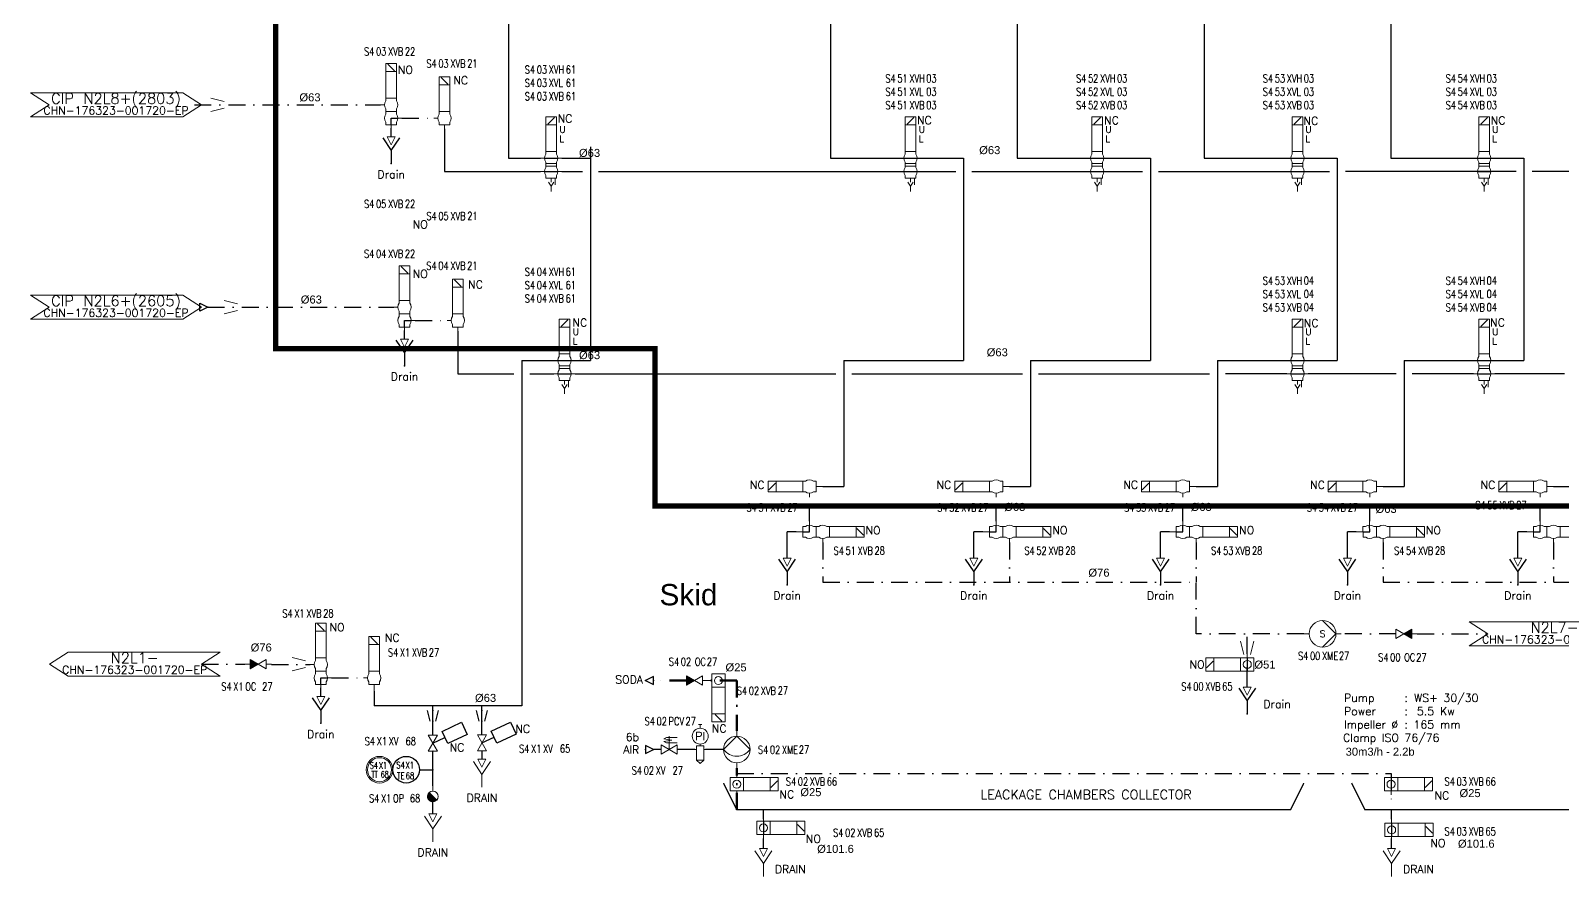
# Model space of a CAD drawing. Header units: inches. Extents: x 17763 to 19852, y 23674 to 24794.
# Drawn here: x 17773 to 18348, y 23713 to 24030 of the extents above; entities that cross this region are included whole.
import ezdxf
from ezdxf.enums import TextEntityAlignment as Align

# ---------------------------------------------------------------- set-up
doc = ezdxf.new("R2010")
doc.units = ezdxf.units.IN
doc.header["$MEASUREMENT"] = 0
doc.linetypes.add('ACAD_ISO02W100', pattern=[15, 12, -3])
doc.linetypes.add('DASHDOT2', pattern=[12.7, 6.35, -3.175, 0, -3.175])
for name, color, linetype, lineweight in [('11 Pipe Air Instrument', 3, 'Continuous', 30), ('15 Pipe Drain', 32, 'Continuous', 30), ('17 Pipe CIP', 4, 'DASHDOT2', 50), ('19 Pipe Process', 30, 'Continuous', 30), ('31 Equipment', 7, 'Continuous', 9), ('43 TXT English', 7, 'Continuous', 9), ('44 TXT French', 7, 'Continuous', 9), ('61 Revision Cloud', 1, 'Continuous', 9)]:
    doc.layers.add(name, color=color, linetype=linetype, lineweight=lineweight)
for name, color, linetype in [('Concentrated Liquid pipe', 1, 'Continuous'), ('DIAMETRE', 7, 'Continuous'), ('LIBELLE-INSTRUM', 7, 'Continuous'), ('MATERIEL-DIVERS', 7, 'Continuous'), ('POMPES', 7, 'Continuous'), ('POMPES-PROCESS', 7, 'Continuous'), ('Process water', 5, 'Continuous'), ('REPERES', 7, 'Continuous'), ('techn-data', 7, 'Continuous'), ('TEXTES', 7, 'Continuous'), ('TUYAUTERIE-EAU', 5, 'Continuous'), ('TUYAUTERIE-EGOUT', 32, 'Continuous'), ('TUYAUTERIE-NEP', 4, 'DASHDOT2'), ('TUYAUTERIE-PROCESS', 30, 'Continuous'), ('TUYAUTERIE-VAPEUR', 6, 'Continuous'), ('TXT_EN', 1, 'Continuous'), ('TXT_ENG', 7, 'Continuous'), ('TXT_FR', 7, 'Continuous'), ('VANNES', 7, 'Continuous')]:
    doc.layers.add(name, color=color, linetype=linetype)
doc.layers.get('REPERES').off()
doc.styles.add('ROMANS', font='ROMANS.SHX')
doc.styles.add('ROMANT', font='romant')
doc.styles.get("Standard").update_dxf_attribs({"font": 'arial.ttf'})
doc.styles.add('USER1', font='TXT.SHX', dxfattribs={"bigfont": 'gbcbig.shx'})

# ---------------------------------------------------------------- blocks, each defined once
blk = doc.blocks.new('APV-SIGN-ARW-FLOW-1')
at = {"layer": '31 Equipment'}
for p, q in [((-1.5, -1.5), (-1.5, 1.5)), ((-1.5, 1.5), (1.5, 0)), ((1.5, 0), (-1.5, -1.5))]:
    blk.add_line(p, q, dxfattribs=at)
blk = doc.blocks.new('APV-FTG-GEN-DRAIN-1')
at = {"layer": '31 Equipment'}
for p, q in [((-3.2, 9.61), (0, 4.81)), ((0, 4.81), (3.2, 9.61)), ((0, 0), (0, 4.81))]:
    blk.add_line(p, q, dxfattribs=at)
at = {"layer": '43 TXT English', "style": 'ROMANS'}
blk.add_attdef('DRAIN', text='', height=3, dxfattribs=at).set_placement((0, -4), align=Align.MIDDLE)
at = {"layer": '44 TXT French', "style": 'ROMANS'}
blk.add_attdef('EGOUT', text='', height=3, dxfattribs=at).set_placement((0, -4), align=Align.MIDDLE)
blk = doc.blocks.new('APV-FCE-GEN-STMTRAP-1')
at = {"layer": '31 Equipment'}
h = blk.add_hatch(dxfattribs=at)
h.set_pattern_fill('ANSI31', color=256, scale=0.01, style=0)
h.set_pattern_definition([(45, (-4, 0), (-0.02245064, 0.02245064), [])])
h.paths.add_polyline_path([(1.41, 1.42), (-1.42, -1.41, 1.002832)])
at = {"layer": '31 Equipment', "linetype": 'ACAD_ISO02W100', "ltscale": 38}
for p, q in [((-2, 0), (-4, 0)), ((2, 0), (4, 0))]:
    blk.add_line(p, q, dxfattribs=at)
at = {"layer": '31 Equipment', "color": 7}
blk.add_line((1.41, 1.42), (-1.42, -1.41), dxfattribs=at)
for start, end in [(45.24312, 224.75688), (224.83815, 45.16231)]:
    blk.add_arc((0, 0), 2, start, end, dxfattribs=at)
blk = doc.blocks.new('INSTR-M-L-TE')
at = {"color": 7, "extrusion": (0, -1, 0)}
blk.add_point((0, -10), dxfattribs=at)
at = {"layer": 'MATERIEL-DIVERS', "color": 7}
blk.add_line((0, -5), (0, -10), dxfattribs=at)
blk.add_circle((0, 0), 5, dxfattribs=at)
at = {"layer": 'LIBELLE-INSTRUM', "style": 'ROMANS', "width": 0.8, "flags": 8}
blk.add_attdef('TE', text='', height=3, dxfattribs=at).set_placement((0, 0), align=Align.MIDDLE)
blk = doc.blocks.new('APV-INS-F-L-TT')
at = {"layer": '31 Equipment'}
for radius in [5, 4.5]:
    blk.add_circle((0, 0), radius, dxfattribs=at)
blk = doc.blocks.new('CR')
at = {"color": 7}
for p, q in [((-2.5, 2.5), (2.5, 1.25)), ((2.5, 1.25), (2.5, 1.25)), ((2.5, -1.25), (-2.5, -2.5))]:
    blk.add_line(p, q, dxfattribs=at)
at = {"color": 7, "extrusion": (-1, 0, 0)}
blk.add_point((-2.5, 0), dxfattribs=at)
at = {"color": 7, "extrusion": (1, 0, 0)}
blk.add_point((2.5, 0), dxfattribs=at)
blk = doc.blocks.new('VANNE SIEGE INCLINE')
at = {"color": 7}
for p, q in [((-3, 1.73), (-3, -1.73)), ((-3, -1.73), (3, 1.73)), ((3, -1.73), (-3, 1.73)), ((3, 1.73), (3, -1.73))]:
    blk.add_line(p, q, dxfattribs=at)
at = {"color": 7, "extrusion": (-1, 0, 0)}
blk.add_point((-3, 0), dxfattribs=at)
at = {"color": 7, "extrusion": (1, 0, 0)}
blk.add_point((3, 0), dxfattribs=at)
at = {"layer": 'VANNES'}
for p, q in [((3.23, 12.84), (-0.15, 5.59)), ((7.76, 10.73), (3.23, 12.84)), ((4.38, 3.47), (7.76, 10.73)), ((-0.15, 5.59), (4.38, 3.47)), ((0, 0), (2.11, 4.53))]:
    blk.add_line(p, q, dxfattribs=at)
blk = doc.blocks.new('APV-FCE-GEN-REDCON-1')
at = {"layer": '31 Equipment', "color": 7}
for p, q in [((-2.5, 2.5), (2.5, 1.25)), ((2.5, 1.25), (2.5, 1.25)), ((2.5, -1.25), (-2.5, -2.5))]:
    blk.add_line(p, q, dxfattribs=at)
blk = doc.blocks.new('APV-FCE-NRV-GEN-1')
at = {"layer": '31 Equipment'}
h = blk.add_hatch(dxfattribs=at)
h.set_pattern_fill('ANSI31', color=256, scale=0.01, style=0)
h.set_pattern_definition([(45, (0, 0), (-0.02245064, 0.02245064), [])])
h.paths.add_polyline_path([(3, 1.75), (3, -1.75), (0, 0)])
at = {"layer": '31 Equipment', "linetype": 'ACAD_ISO02W100', "ltscale": 38}
for p, q in [((-3, 0), (-5, 0)), ((0, 0), (-3, 1.75)), ((-3, 1.75), (-3, -1.75)), ((0, 0), (-3, -1.75)), ((0, 0), (3, 1.75)), ((0, 0), (3, -1.75)), ((3, 1.75), (3, -1.75)), ((3, 0), (5, 0))]:
    blk.add_line(p, q, dxfattribs=at)
blk = doc.blocks.new('APV-PMP-GEN-CENTRI-1')
at = {"layer": '31 Equipment', "ltscale": 38}
for p, q in [((-5, 0), (-7, 0)), ((5, 0), (0, 5)), ((5, 0), (0, -5)), ((5, 0), (7, 0))]:
    blk.add_line(p, q, dxfattribs=at)
blk.add_circle((0, 0), 5, dxfattribs=at)
at = {"layer": '31 Equipment', "style": 'ROMANT', "flags": 8}
blk.add_attdef('I', text='', height=2.5, dxfattribs=at).set_placement((0, 0), align=Align.MIDDLE)
blk = doc.blocks.new('APV-VLV-SSEAT-SW43-41')
at = {"layer": '31 Equipment', "ltscale": 38}
for p, q in [((1.25, 20.25), (-1.25, 17.75)), ((-2, 7.5), (-2, 6.5)), ((2, 7.5), (2, 6.5)), ((-2.5, 0), (-4, 0)), ((-2, 2.5), (-2, 3.5)), ((-2, 2.5), (2, 2.5)), ((-2, 2.5), (-2, 1.5)), ((2, 2.5), (2, 3.5)), ((2, 2.5), (2, 1.5)), ((2.5, 5), (4, 5)), ((-2, -1.5), (-2, -2.5)), ((-2, -2.5), (2, -2.5)), ((0, -2.5), (0, -5)), ((2, -1.5), (2, -2.5))]:
    blk.add_line(p, q, dxfattribs=at)
at = {"layer": '31 Equipment', "lineweight": 30}
for p, q in [((0, 0), (-2.5, 0)), ((0, -2.5), (0, 0))]:
    blk.add_line(p, q, dxfattribs=at)
at = {"layer": '31 Equipment', "ltscale": 38}
for points in [[(-2, 17.5), (2, 17.5), (2, 20.5), (-2, 20.5)], [(-2, 7.5), (2, 7.5), (2, 17.5), (-2, 17.5)]]:
    blk.add_lwpolyline(points, close=True, dxfattribs=at)
for centre, start, end in [((0, 5), 143.1301, 216.8699), ((0, 5), 323.1301, 36.8699), ((0, 0), 143.1301, 216.8699), ((0, 0), 323.1301, 36.8699)]:
    blk.add_arc(centre, 2.5, start, end, dxfattribs=at)
blk = doc.blocks.new('APV-VLV-SSEAT-SW41-3')
at = {"layer": '31 Equipment', "ltscale": 38}
for p, q in [((1.25, 15.25), (-1.25, 12.75)), ((-2, 2.5), (-2, 1.5)), ((2, 2.5), (2, 1.5)), ((2.5, 0), (4, 0)), ((-2, -2.5), (-2, -1.5)), ((2, -2.5), (-2, -2.5)), ((-2, -2.5), (2, -2.5)), ((0, -2.5), (0, -5)), ((2, -2.5), (2, -1.5))]:
    blk.add_line(p, q, dxfattribs=at)
for points in [[(-2, 12.5), (2, 12.5), (2, 15.5), (-2, 15.5)], [(-2, 2.5), (2, 2.5), (2, 12.5), (-2, 12.5)]]:
    blk.add_lwpolyline(points, close=True, dxfattribs=at)
for start, end in [(143.1301, 216.8699), (323.1301, 36.8699)]:
    blk.add_arc((0, 0), 2.5, start, end, dxfattribs=at)
blk = doc.blocks.new('EGOUT')
at = {"color": 7}
for p, q in [((-3.2, 9.61), (0, 4.81)), ((0, 4.81), (3.2, 9.61)), ((0, 4.81), (0, 0))]:
    blk.add_line(p, q, dxfattribs=at)
at = {"color": 7, "extrusion": (0, -1, 0)}
blk.add_point((0, 0), dxfattribs=at)
at = {"layer": 'POMPES-PROCESS', "style": 'ROMANS'}
blk.add_attdef('EGOUT', text='', height=3, dxfattribs=at).set_placement((0, -4), align=Align.MIDDLE)
blk = doc.blocks.new('APV-VLV-DSEAT-DA34-3')
at = {"layer": '31 Equipment', "ltscale": 38}
for p, q in [((1.25, 20.25), (-1.25, 17.75)), ((-2, 7.5), (-2, 6.5)), ((2, 7.5), (2, 6.5)), ((-4, 5), (-2.5, 5)), ((-2, 3), (-2, 3.5)), ((-2, 2), (-2, 1.5)), ((2, 3), (2, 3.5)), ((2, 2), (2, 1.5)), ((4, 5), (2.5, 5)), ((-4, 0), (-2.5, 0)), ((-2, -2.5), (-2, -1.5)), ((-2, -2.5), (2, -2.5)), ((0, -5.5), (-1, -4)), ((0, -2.5), (0, -4)), ((1, -4), (0, -5.5)), ((0, -5.5), (0, -7.5)), ((1.5, -2.5), (1.5, -5)), ((2, -2.5), (2, -1.5)), ((2.5, 0), (4, 0))]:
    blk.add_line(p, q, dxfattribs=at)
at = {"layer": '31 Equipment', "lineweight": 30}
for p, q in [((-2.5, 5), (2.5, 5)), ((-2.5, 0), (2.5, 0))]:
    blk.add_line(p, q, dxfattribs=at)
at = {"layer": '31 Equipment', "ltscale": 38}
for points in [[(-2, 17.5), (2, 17.5), (2, 20.5), (-2, 20.5)], [(-2, 7.5), (2, 7.5), (2, 17.5), (-2, 17.5)], [(-2, 3), (2, 3), (2, 2), (-2, 2)]]:
    blk.add_lwpolyline(points, close=True, dxfattribs=at)
for centre, start, end in [((0, 5), 143.1301, 216.8699), ((0, 5), 323.1301, 36.8699), ((0, 0), 143.1301, 216.8699), ((0, 0), 323.1301, 36.8699)]:
    blk.add_arc(centre, 2.5, start, end, dxfattribs=at)
at = {"layer": '31 Equipment', "style": 'ROMANS', "flags": 8}
for tag, p in [('U', (3, 14.5)), ('L', (3, 11))]:
    blk.add_attdef(tag, p, '', height=2.5, dxfattribs=at)
blk = doc.blocks.new('FLE23-A')
at = {"color": 7}
for p, q in [((0, 1.5), (-3, 0)), ((-3, 0), (0, -1.5)), ((0, -1.5), (0, 1.5))]:
    blk.add_line(p, q, dxfattribs=at)
at = {"layer": 'MATERIEL-DIVERS', "color": 7, "extrusion": (-1, 0, 0)}
blk.add_point((-3, 0), dxfattribs=at)
at = {"layer": 'MATERIEL-DIVERS', "color": 2}
for p in [(-3, 0), (0, 0)]:
    blk.add_point(p, dxfattribs=at)
at = {"layer": 'MATERIEL-DIVERS', "color": 7, "extrusion": (1, 0, 0)}
blk.add_point((0, 0), dxfattribs=at)
blk = doc.blocks.new('APV-VLV-BFLY-SV-4')
at = {"layer": '31 Equipment', "ltscale": 38}
for p, q in [((1.25, 15.25), (-1.25, 12.75)), ((2.5, 2.5), (-2.5, 2.5)), ((-2.5, 2.5), (-2.5, -2.5)), ((2.5, -2.5), (2.5, 2.5)), ((-2.5, -2.5), (2.5, -2.5))]:
    blk.add_line(p, q, dxfattribs=at)
at = {"layer": '31 Equipment'}
for p, q in [((-4, 0), (-2.5, 0)), ((2.5, 0), (4, 0))]:
    blk.add_line(p, q, dxfattribs=at)
at = {"layer": '31 Equipment', "lineweight": 30}
blk.add_line((-2.5, 0), (2.5, 0), dxfattribs=at)
at = {"layer": '31 Equipment', "ltscale": 38}
for points in [[(-2.5, 12.5), (2.5, 12.5), (2.5, 15.5), (-2.5, 15.5)], [(-2.5, 2.5), (2.5, 2.5), (2.5, 12.5), (-2.5, 12.5)]]:
    blk.add_lwpolyline(points, close=True, dxfattribs=at)
blk.add_circle((0, 0), 1.5, dxfattribs=at)
blk = doc.blocks.new('APV-PMP-GEN-MEMB-1')
at = {"layer": '31 Equipment', "ltscale": 38}
for p, q in [((-5, 0), (-7, 0)), ((5, 0), (0, 5)), ((5, 0), (0, -5)), ((5, 0), (7, 0))]:
    blk.add_line(p, q, dxfattribs=at)
blk.add_circle((0, 0), 5, dxfattribs=at)
at = {"layer": '31 Equipment'}
blk.add_arc((3.75, 0), 6.25, 126.8699, 233.1301, dxfattribs=at)
blk = doc.blocks.new('APV-PNE-GEN-PRESREGL-1')
at = {"layer": '31 Equipment', "color": 7}
for p, q in [((-0.67, 9.33), (0.67, 9.33)), ((0, 8), (0, 9.33)), ((-1.33, 0), (-2, 0)), ((-1.33, -4), (-1.33, 1.33)), ((-1.33, 1.33), (1.33, 1.33)), ((1.33, 1.33), (1.33, -4)), ((1.33, 0), (2, 0)), ((-1.33, -4), (0, -5.33)), ((1.33, -4), (-1.33, -4)), ((0, -5.33), (1.33, -4))]:
    blk.add_line(p, q, dxfattribs=at)
at = {"layer": '31 Equipment'}
blk.add_line((0, 2), (0, 1.33), dxfattribs=at)
blk.add_circle((0, 5), 3, dxfattribs=at)
at = {"layer": '31 Equipment', "style": 'ROMANS'}
blk.add_text('PI', height=3, dxfattribs=at).set_placement((0, 5), align=Align.MIDDLE)
blk = doc.blocks.new('FLE23')
at = {"color": 7}
for p, q in [((0, -1.5), (0, 1.5)), ((0, 1.5), (3, 0)), ((3, 0), (0, -1.5))]:
    blk.add_line(p, q, dxfattribs=at)
at = {"layer": 'MATERIEL-DIVERS', "color": 2}
for p in [(0, 0), (3, 0)]:
    blk.add_point(p, dxfattribs=at)
at = {"layer": 'MATERIEL-DIVERS', "color": 7, "extrusion": (-1, 0, 0)}
blk.add_point((0, 0), dxfattribs=at)
at = {"layer": 'MATERIEL-DIVERS', "color": 7, "extrusion": (1, 0, 0)}
blk.add_point((3, 0), dxfattribs=at)
blk = doc.blocks.new('APV-VLV-SOLV-22-1')
at = {"layer": '31 Equipment', "ltscale": 38}
for p, q in [((-3, 0), (-4, 0)), ((3, 0), (4, 0))]:
    blk.add_line(p, q, dxfattribs=at)
at = {"layer": '31 Equipment'}
for p, q in [((-3, 1.734), (-3, -1.734)), ((-3, -1.734), (3, 1.734)), ((3, -1.734), (-3, 1.734)), ((3, 1.734), (3, -1.734))]:
    blk.add_line(p, q, dxfattribs=at)
at = {"layer": '31 Equipment', "linetype": 'ACAD_ISO02W100', "ltscale": 38}
for p, q in [((-1, 4.5), (-2, 4)), ((-2, 4), (1, 3.5)), ((-2, 3), (1, 3.5)), ((-1, 2.5), (-2, 3)), ((3, 4.5), (-1, 4.5)), ((3, 2.5), (-1, 2.5)), ((0, 0), (0, 5))]:
    blk.add_line(p, q, dxfattribs=at)
blk = doc.blocks.new('APV-VLV-BFLY-SV-3')
at = {"layer": '31 Equipment', "ltscale": 38}
for p, q in [((1.25, 15.25), (-1.25, 12.75)), ((-4, 0), (-2.5, 0)), ((-2.5, 2.5), (2.5, 2.5)), ((-2.5, -2.5), (-2.5, 2.5)), ((2.5, -2.5), (2.5, 2.5)), ((2.5, 0), (4, 0)), ((-2.5, -2.5), (2.5, -2.5))]:
    blk.add_line(p, q, dxfattribs=at)
for points in [[(-2.5, 12.5), (2.5, 12.5), (2.5, 15.5), (-2.5, 15.5)], [(-2.5, 2.5), (2.5, 2.5), (2.5, 12.5), (-2.5, 12.5)]]:
    blk.add_lwpolyline(points, close=True, dxfattribs=at)
blk.add_circle((0, 0), 1.5, dxfattribs=at)
blk = doc.blocks.new('REPNORM1')
at = {"layer": 'TEXTES', "style": 'ROMANS', "width": 0.75}
for tag, p in [('ZONE', (-9.75, -1.25)), ('SOUSZONE', (-5.25, -1.25)), ('ELEMENT', (-0.75, -1.25)), ('NUM', (5.59, -1.22))]:
    blk.add_attdef(tag, p, '', height=3, dxfattribs=at)
blk = doc.blocks.new('REPNORM')
at = {"layer": 'TEXTES', "style": 'ROMANS', "width": 0.75}
for tag, p in [('ZONE', (-9.75, -1.25)), ('SOUSZONE', (-5.25, -1.25)), ('ELEMENT', (0, -1.25)), ('NUM', (4.5, -1.25))]:
    blk.add_attdef(tag, p, '', height=3, dxfattribs=at)
blk = doc.blocks.new('REPINS')
at = {"layer": 'TEXTES', "style": 'ROMANS', "width": 0.75}
for tag, p in [('ZONE', (-3.3, 1)), ('SOUSZONE', (0.1, 1)), ('NUM', (0.2, -3))]:
    blk.add_attdef(tag, p, '', height=2.5, dxfattribs=at)
blk.add_attdef('ELEMENT', text='', height=2.5, dxfattribs=at).set_placement((-0.2, -3), align=Align.RIGHT)
blk = doc.blocks.new('REPINS2')
at = {"layer": 'TEXTES', "style": 'ROMANS', "width": 0.7}
for tag, p in [('ZONE', (-3.35, 0.8)), ('SOUSZONE', (0.05, 0.8)), ('NUM', (0.7, -2.6))]:
    blk.add_attdef(tag, p, '', height=2.5, dxfattribs=at)
blk.add_attdef('ELEMENT', text='', height=2.5, dxfattribs=at).set_placement((-1.56, -2.59), align=Align.CENTER)
blk = doc.blocks.new('APV-SIGN-ARW-DWG-1')
at = {"layer": '31 Equipment'}
for p, q in [((-32, 4.49), (25, 4.49)), ((-32, 4.49), (-25, 0)), ((-25, 0), (-32, -4.49)), ((25, 4.49), (32, 0)), ((32, 0), (25, -4.49)), ((-32, -4.49), (25, -4.49))]:
    blk.add_line(p, q, dxfattribs=at)
at = {"layer": '31 Equipment', "style": 'ROMANS', "width": 0.8}
for tag, p in [('TEXT1', (0, 0.37)), ('TEXT2', (0, -3.63))]:
    blk.add_attdef(tag, text='', height=3, dxfattribs=at).set_placement(p, align=Align.CENTER)
blk = doc.blocks.new('TEXT-PUMP_caract_ANGLAIS')
at = {"layer": 'techn-data', "style": 'ROMANS'}
for s, p in [('Pump', (-22, 9)), ('Power', (-22, 4)), ('Kw', (14, 4)), ('Impeller %%C', (-22, -1)), ('mm', (14, -1))]:
    blk.add_text(s, height=3, dxfattribs=at).set_placement(p)
for p in [(2, 9), (2, 4), (2, -1)]:
    blk.add_text(':', height=3, dxfattribs=at).set_placement(p, align=Align.RIGHT)
blk.add_attdef('Type', (4.23, 9), '', height=3, dxfattribs=at)
for tag, p in [('Pui', (11.76, 4)), ('Dia', (11.76, -1))]:
    blk.add_attdef(tag, text='', height=3, dxfattribs=at).set_placement(p, align=Align.RIGHT)

msp = doc.modelspace()

# ---------------------------------------------------------------- linework, layer by layer
at = {"layer": '11 Pipe Air Instrument', "ltscale": 0.1}
for p, q in [((18009.86, 23760.99), (18007.01, 23760.99)), ((18022.48, 23760.99), (18015.85, 23760.99)), ((18033.19, 23760.99), (18026.47, 23760.99))]:
    msp.add_line(p, q, dxfattribs=at)
at = {"layer": '15 Pipe Drain'}
for p, q in [((18057.04, 23832.77), (18057.04, 23842.57)), ((18060.4, 23842.57), (18057.04, 23842.57)), ((18127.04, 23832.77), (18127.04, 23842.57)), ((18130.4, 23842.57), (18127.04, 23842.57)), ((18197.04, 23832.77), (18197.04, 23842.57)), ((18200.4, 23842.57), (18197.04, 23842.57)), ((18267.04, 23832.77), (18267.04, 23842.57)), ((18270.4, 23842.57), (18267.04, 23842.57)), ((18330.96, 23832.77), (18330.96, 23842.57)), ((18334.33, 23842.57), (18330.96, 23842.57))]:
    msp.add_line(p, q, dxfattribs=at)
at = {"layer": '17 Pipe CIP'}
for p, q in [((18019.29, 23786.82), (18006.98, 23786.82)), ((18038.18, 23786.82), (18025.29, 23786.82)), ((18038.18, 23786.82), (18038.18, 23767.98)), ((18038.18, 23738.41), (18038.18, 23754.01))]:
    msp.add_line(p, q, dxfattribs=at)
at = {"layer": '19 Pipe Process'}
for p, q in [((18073.32, 24104.22), (18073.32, 23982.68)), ((18143.32, 24104.22), (18143.32, 23982.68)), ((18213.32, 24104.22), (18213.32, 23982.68)), ((18283.32, 24104.22), (18283.32, 23982.68)), ((17928.65, 23993.68), (17928.65, 23977.68)), ((18073.32, 23982.68), (18123.22, 23982.68)), ((18123.22, 23982.68), (18123.22, 23906.87)), ((18143.32, 23982.68), (18193.22, 23982.68)), ((18193.22, 23982.68), (18193.22, 23906.87)), ((18213.32, 23982.68), (18263.22, 23982.68)), ((18263.22, 23982.68), (18263.22, 23906.87)), ((18283.32, 23982.68), (18333.22, 23982.68)), ((18333.22, 23982.68), (18333.22, 23906.87)), ((17928.65, 23977.68), (17964.65, 23977.68)), ((17972.65, 23977.68), (17980.36, 23977.68)), ((17986.36, 23977.68), (18120.31, 23977.68)), ((18126.31, 23977.68), (18190.31, 23977.68)), ((18196.31, 23977.68), (18260.31, 23977.68)), ((18330.31, 23977.68), (18266.31, 23977.68)), ((18400.94, 23977.68), (18336.31, 23977.68)), ((17933.64, 23917.87), (17933.64, 23901.87)), ((18078.31, 23906.87), (18123.22, 23906.87)), ((18078.31, 23906.87), (18078.31, 23859.57)), ((18148.31, 23906.87), (18193.22, 23906.87)), ((18148.31, 23906.87), (18148.31, 23859.57)), ((18218.31, 23906.87), (18263.22, 23906.87)), ((18218.31, 23906.87), (18218.31, 23859.57)), ((18252.31, 23906.87), (18259.31, 23906.87)), ((18288.31, 23906.87), (18333.22, 23906.87)), ((18288.31, 23906.87), (18288.31, 23859.57)), ((18322.31, 23906.87), (18329.31, 23906.87)), ((17933.64, 23901.87), (17954.64, 23901.87)), ((17960.64, 23901.87), (17969.64, 23901.87)), ((17977.64, 23901.87), (18075.31, 23901.87)), ((18081.31, 23901.87), (18145.31, 23901.87)), ((18151.31, 23901.87), (18215.31, 23901.87)), ((18244.31, 23901.87), (18221.31, 23901.87)), ((18285.31, 23901.87), (18252.31, 23901.87)), ((18314.31, 23901.87), (18291.31, 23901.87)), ((18348.39, 23901.87), (18322.31, 23901.87)), ((18070.4, 23859.57), (18078.31, 23859.57)), ((18140.4, 23859.57), (18148.31, 23859.57)), ((18210.4, 23859.57), (18218.31, 23859.57)), ((18280.4, 23859.57), (18288.31, 23859.57)), ((18344.32, 23859.57), (18353.32, 23859.57))]:
    msp.add_line(p, q, dxfattribs=at)
at = {"layer": '61 Revision Cloud', "const_width": 2}
msp.add_lwpolyline([(17865.39, 24263.5), (18627.05, 24263.5), (18630.5, 23852.3), (18007.5, 23852.3), (18007.5, 23911.31), (17865.39, 23911.31), (17865.39, 24263.5)], dxfattribs=at)
at = {"layer": 'MATERIEL-DIVERS', "const_width": 0.5}
for points in [[(18033.18, 23748.41), (18038.18, 23738.41), (18245.74, 23738.41), (18250.74, 23748.41)], [(18268.64, 23748.41), (18273.64, 23738.41), (18481.2, 23738.41), (18486.2, 23748.41)]]:
    msp.add_lwpolyline(points, dxfattribs=at)
at = {"layer": 'Process water'}
for p, q in [((17952.65, 24104.22), (17952.65, 23982.68)), ((17983.36, 23986.87), (17983.36, 23906.87)), ((17957.64, 23906.87), (17957.64, 23777.3))]:
    msp.add_line(p, q, dxfattribs=at)
at = {"layer": 'Process water', "ltscale": 2}
for p, q in [((17952.65, 23982.68), (17964.65, 23982.68)), ((17972.65, 23982.68), (17983.36, 23982.68)), ((17957.64, 23906.87), (17983.36, 23906.87))]:
    msp.add_line(p, q, dxfattribs=at)
at = {"layer": 'TUYAUTERIE-EAU'}
for p, q in [((17902.27, 23782.8), (17902.27, 23777.3)), ((17924.27, 23766.41), (17924.27, 23777.3)), ((17942.68, 23766.41), (17942.68, 23777.3))]:
    msp.add_line(p, q, dxfattribs=at)
at = {"layer": 'TUYAUTERIE-EAU', "ltscale": 2}
msp.add_line((17957.64, 23777.3), (17902.27, 23777.3), dxfattribs=at)
at = {"layer": 'TUYAUTERIE-EGOUT'}
for p, q in [((17908.65, 23990.68), (17908.65, 23993.93)), ((17913.64, 23914.87), (17913.64, 23918.12)), ((18229.54, 23784.36), (18229.54, 23791.86)), ((17882.27, 23780.8), (17882.27, 23784.05)), ((17942.68, 23760.41), (17942.68, 23757.41)), ((17924.27, 23736.91), (17924.27, 23741.41)), ((18048.18, 23723.91), (18048.18, 23727.6)), ((18283.64, 23723.91), (18283.64, 23727.6))]:
    msp.add_line(p, q, dxfattribs=at)
at = {"layer": 'TUYAUTERIE-NEP'}
for p, q in [((17834.87, 24002.68), (17904.65, 24002.68)), ((17912.65, 23997.68), (17924.65, 23997.68)), ((17839.86, 23926.87), (17909.64, 23926.87)), ((17917.64, 23921.87), (17929.64, 23921.87)), ((18065.4, 23846.57), (18065.4, 23855.57)), ((18135.4, 23846.57), (18135.4, 23855.57)), ((18205.4, 23846.57), (18205.4, 23855.57)), ((18275.4, 23846.57), (18275.4, 23855.57)), ((18339.32, 23846.57), (18339.32, 23855.57)), ((18070.4, 23838.58), (18070.4, 23823.69)), ((18140.4, 23838.58), (18140.4, 23823.69)), ((18210.4, 23838.58), (18210.4, 23823.69)), ((18280.4, 23838.58), (18280.4, 23823.69)), ((18344.33, 23838.58), (18344.33, 23823.69)), ((18070.4, 23823.69), (18210.4, 23823.69)), ((18210.4, 23804.36), (18210.4, 23823.69)), ((18280.4, 23823.69), (18424.32, 23823.69)), ((18250.76, 23804.36), (18210.4, 23804.36)), ((18229.54, 23796.86), (18229.54, 23804.36)), ((18285.26, 23804.36), (18263.26, 23804.36)), ((18293.26, 23804.36), (18319.7, 23804.36)), ((17837.51, 23792.99), (17853.75, 23792.92)), ((17863.75, 23792.89), (17878.27, 23792.8)), ((17886.27, 23787.8), (17898.27, 23787.8)), ((18048.18, 23734.85), (18048.18, 23738.41)), ((18283.64, 23734.85), (18283.64, 23738.41))]:
    msp.add_line(p, q, dxfattribs=at)
msp.add_lwpolyline([(18038.18, 23751.98), (18283.4, 23751.98), (18283.4, 23741.99)], dxfattribs=at)
at = {"layer": 'TUYAUTERIE-VAPEUR'}
msp.add_line((17924.27, 23747.41), (17924.27, 23760.41), dxfattribs=at)

# ---------------------------------------------------------------- block references
at = {"rotation": 270}
for p in [(18048.18, 23731.6), (18283.64, 23730.85)]:
    msp.add_blockref('APV-VLV-BFLY-SV-4', p, dxfattribs=at)
at = {"layer": '31 Equipment'}
msp.add_blockref('APV-PMP-GEN-CENTRI-1', (18257.76, 23804.36), dxfattribs=at).add_auto_attribs({'I': 'S'})
at = {"layer": '31 Equipment', "rotation": 270}
msp.add_blockref('APV-FCE-GEN-REDCON-1', (18229.54, 23799.08), dxfattribs=at)
at = {"layer": '31 Equipment', "xscale": -1}
for name, p, rotation in [('APV-VLV-BFLY-SV-4', (18229.54, 23792.86), 90), ('APV-VLV-BFLY-SV-3', (18031.29, 23786.82), 180), ('VANNE SIEGE INCLINE', (17924.27, 23763.41), 270), ('VANNE SIEGE INCLINE', (17942.68, 23763.48), 270), ('APV-VLV-BFLY-SV-3', (18038.18, 23747.98), 270), ('APV-VLV-BFLY-SV-3', (18283.4, 23747.98), 270)]:
    msp.add_blockref(name, p, dxfattribs=dict(at, rotation=rotation))
msp.add_blockref('APV-FCE-NRV-GEN-1', (18022.29, 23786.82), dxfattribs=at)
at = {"layer": 'Concentrated Liquid pipe', "xscale": 0.9979200000016136, "yscale": 0.9979200000016136, "zscale": 0.9979200000016136}
msp.add_blockref('APV-PNE-GEN-PRESREGL-1', (18024.47, 23760.99), dxfattribs=at)
at = {"layer": 'MATERIEL-DIVERS'}
ref = msp.add_blockref('APV-SIGN-ARW-DWG-1', (17805.5, 24002.68), dxfattribs=at)
ref.add_attrib('TEXT1', 'CIP N2L8+(2803)', dxfattribs={"layer": '31 Equipment', "height": 4, "style": 'USER1'}).set_placement((17805.5, 24003.05), align=Align.CENTER)
ref.add_attrib('TEXT2', 'CHN-176323-001720-EP', dxfattribs={"layer": '31 Equipment', "height": 3, "style": 'USER1'}).set_placement((17805.5, 23999.05), align=Align.CENTER)
at = {"layer": 'MATERIEL-DIVERS', "xscale": -1, "rotation": 180}
for p in [(17843.51, 24002.68), (17848.51, 23926.87)]:
    msp.add_blockref('APV-FCE-GEN-REDCON-1', p, dxfattribs=at)
at = {"layer": 'MATERIEL-DIVERS'}
for p in [(17908.65, 23980.68), (17913.64, 23904.87), (18057.04, 23822.77), (18127.04, 23822.77), (18197.04, 23822.77), (18267.04, 23822.77), (18330.96, 23822.77), (17882.27, 23770.8)]:
    msp.add_blockref('EGOUT', p, dxfattribs=at).add_auto_attribs({'EGOUT': 'Drain'})
for name, p, rotation in [('APV-SIGN-ARW-FLOW-1', (17908.65, 23989.18), 270), ('APV-SIGN-ARW-FLOW-1', (17913.64, 23913.37), 270), ('APV-SIGN-ARW-FLOW-1', (18057.04, 23831.27), 269.9999999999999), ('APV-SIGN-ARW-FLOW-1', (18127.04, 23831.27), 269.9999999999999), ('APV-SIGN-ARW-FLOW-1', (18197.04, 23831.27), 269.9999999999999), ('APV-SIGN-ARW-FLOW-1', (18267.04, 23831.27), 269.9999999999999), ('APV-SIGN-ARW-FLOW-1', (18330.96, 23831.27), 269.9999999999999), ('APV-SIGN-ARW-FLOW-1', (17882.27, 23779.3), 270), ('APV-SIGN-ARW-FLOW-1', (18229.54, 23782.86), 270), ('INSTR-M-L-TE', (17914.27, 23753.41), 90), ('APV-SIGN-ARW-FLOW-1', (17942.68, 23755.91), 270), ('APV-FCE-GEN-STMTRAP-1', (17924.27, 23743.41), 270), ('APV-SIGN-ARW-FLOW-1', (17924.27, 23735.41), 270), ('APV-SIGN-ARW-FLOW-1', (18048.18, 23722.41), 270), ('APV-SIGN-ARW-FLOW-1', (18283.64, 23722.41), 270)]:
    msp.add_blockref(name, p, dxfattribs=dict(at, rotation=rotation))
ref = msp.add_blockref('APV-SIGN-ARW-DWG-1', (17805.5, 23926.82), dxfattribs=at)
ref.add_attrib('TEXT1', 'CIP N2L6+(2605)', dxfattribs={"layer": '31 Equipment', "height": 4, "style": 'USER1'}).set_placement((17805.5, 23927.19), align=Align.CENTER)
ref.add_attrib('TEXT2', 'CHN-176323-001720-EP', dxfattribs={"layer": '31 Equipment', "height": 3, "style": 'USER1'}).set_placement((17805.5, 23923.19), align=Align.CENTER)
at = {"layer": 'MATERIEL-DIVERS', "xscale": -1}
for name, p in [('FLE23-A', (17836.86, 23926.87)), ('APV-FCE-NRV-GEN-1', (17858.75, 23792.92))]:
    msp.add_blockref(name, p, dxfattribs=at)
at = {"layer": 'MATERIEL-DIVERS'}
for name, p in [('APV-FCE-NRV-GEN-1', (18288.26, 23804.36)), ('APV-FCE-GEN-REDCON-1', (17873.98, 23792.99)), ('FLE23-A', (18006.98, 23786.82)), ('APV-INS-F-L-TT', (17904.27, 23753.41))]:
    msp.add_blockref(name, p, dxfattribs=at)
ref = msp.add_blockref('APV-SIGN-ARW-DWG-1', (18344.7, 23804.36), dxfattribs=at)
ref.add_attrib('TEXT1', 'N2L7-', dxfattribs={"layer": '31 Equipment', "height": 4, "style": 'USER1'}).set_placement((18344.7, 23804.73), align=Align.CENTER)
ref.add_attrib('TEXT2', 'CHN-176323-001720-EP', dxfattribs={"layer": '31 Equipment', "height": 3, "style": 'USER1'}).set_placement((18344.7, 23800.73), align=Align.CENTER)
ref = msp.add_blockref('APV-SIGN-ARW-DWG-1', (17812.51, 23792.99), dxfattribs=dict(at, xscale=-1))
ref.add_attrib('TEXT1', 'N2L1-', dxfattribs={"layer": '31 Equipment', "height": 4, "style": 'USER1'}).set_placement((17812.51, 23793.36), align=Align.CENTER)
ref.add_attrib('TEXT2', 'CHN-176323-001720-EP', dxfattribs={"layer": '31 Equipment', "height": 3, "style": 'USER1'}).set_placement((17812.51, 23789.36), align=Align.CENTER)
ref = msp.add_blockref('EGOUT', (18229.54, 23774.36), dxfattribs=at)
ref.add_attrib('EGOUT', 'Drain', dxfattribs={"layer": 'POMPES-PROCESS', "height": 3, "style": 'ROMANS'}).set_placement((18240.68, 23778.07), align=Align.MIDDLE)
for name, p, xscale, yscale, zscale, rotation in [('CR', (17924.27, 23773.63), 0.8, 0.8, 0.8, 270), ('CR', (17942.68, 23773.63), 0.8, 0.8, 0.8, 270), ('FLE23', (18004.01, 23760.99), -0.9979200000016136, 0.9979200000016136, 0.9979200000000003, 180)]:
    msp.add_blockref(name, p, dxfattribs=dict(at, xscale=xscale, yscale=yscale, zscale=zscale, rotation=rotation))
at = {"layer": 'MATERIEL-DIVERS', "xscale": 0.9979200000016136, "yscale": 0.9979200000016136, "zscale": 0.9979200000016136}
msp.add_blockref('APV-VLV-SOLV-22-1', (18012.85, 23760.99), dxfattribs=at)
at = {"layer": 'MATERIEL-DIVERS'}
ref = msp.add_blockref('APV-FTG-GEN-DRAIN-1', (17942.68, 23746.84), dxfattribs=at)
ref.add_attrib('DRAIN', 'DRAIN', dxfattribs={"layer": '43 TXT English', "height": 3, "style": 'ROMANS'}).set_placement((17942.68, 23742.84), align=Align.MIDDLE)
ref = msp.add_blockref('APV-FTG-GEN-DRAIN-1', (17924.27, 23726.41), dxfattribs=at)
ref.add_attrib('DRAIN', 'DRAIN', dxfattribs={"layer": '43 TXT English', "height": 3, "style": 'ROMANS'}).set_placement((17924.27, 23722.41), align=Align.MIDDLE)
ref = msp.add_blockref('APV-FTG-GEN-DRAIN-1', (18048.18, 23713.41), dxfattribs=at)
ref.add_attrib('DRAIN', 'DRAIN', dxfattribs={"layer": '43 TXT English', "height": 3, "style": 'ROMANS'}).set_placement((18058.25, 23716.1), align=Align.MIDDLE)
ref = msp.add_blockref('APV-FTG-GEN-DRAIN-1', (18283.64, 23713.41), dxfattribs=at)
ref.add_attrib('DRAIN', 'DRAIN', dxfattribs={"layer": '43 TXT English', "height": 3, "style": 'ROMANS'}).set_placement((18293.71, 23716.1), align=Align.MIDDLE)
at = {"layer": 'POMPES', "xscale": 0.9979200000016136, "yscale": 0.9979200000016136, "zscale": 0.9979200000016136, "rotation": 90}
msp.add_blockref('APV-PMP-GEN-MEMB-1', (18038.18, 23760.99), dxfattribs=at)
at = {"layer": 'REPERES'}
for name, p, values in [('REPNORM1', (17908.2, 24022.41), {'ZONE': 'S4', 'SOUSZONE': '03', 'ELEMENT': 'XVB', 'NUM': '22'}), ('REPNORM1', (17931.56, 24017.89), {'ZONE': 'S4', 'SOUSZONE': '03', 'ELEMENT': 'XVB', 'NUM': '21'}), ('REPNORM1', (17968.47, 24015.61), {'ZONE': 'S4', 'SOUSZONE': '03', 'ELEMENT': 'XVH', 'NUM': '61'}), ('REPNORM1', (18103.61, 24012.29), {'ZONE': 'S4', 'SOUSZONE': '51', 'ELEMENT': 'XVH', 'NUM': '03'}), ('REPNORM1', (18175.1, 24012.29), {'ZONE': 'S4', 'SOUSZONE': '52', 'ELEMENT': 'XVH', 'NUM': '03'}), ('REPNORM1', (18245.1, 24012.29), {'ZONE': 'S4', 'SOUSZONE': '53', 'ELEMENT': 'XVH', 'NUM': '03'}), ('REPNORM1', (18313.65, 24012.29), {'ZONE': 'S4', 'SOUSZONE': '54', 'ELEMENT': 'XVH', 'NUM': '03'}), ('REPNORM1', (17968.47, 24005.61), {'ZONE': 'S4', 'SOUSZONE': '03', 'ELEMENT': 'XVB', 'NUM': '61'}), ('REPNORM1', (18103.61, 24002.29), {'ZONE': 'S4', 'SOUSZONE': '51', 'ELEMENT': 'XVB', 'NUM': '03'}), ('REPNORM1', (18175.1, 24002.29), {'ZONE': 'S4', 'SOUSZONE': '52', 'ELEMENT': 'XVB', 'NUM': '03'}), ('REPNORM1', (18245.1, 24002.29), {'ZONE': 'S4', 'SOUSZONE': '53', 'ELEMENT': 'XVB', 'NUM': '03'}), ('REPNORM1', (18313.65, 24002.29), {'ZONE': 'S4', 'SOUSZONE': '54', 'ELEMENT': 'XVB', 'NUM': '03'}), ('REPNORM1', (17908.2, 23965.25), {'ZONE': 'S4', 'SOUSZONE': '05', 'ELEMENT': 'XVB', 'NUM': '22'}), ('REPNORM1', (17931.56, 23960.73), {'ZONE': 'S4', 'SOUSZONE': '05', 'ELEMENT': 'XVB', 'NUM': '21'}), ('REPNORM1', (17908.19, 23946.59), {'ZONE': 'S4', 'SOUSZONE': '04', 'ELEMENT': 'XVB', 'NUM': '22'}), ('REPNORM1', (17931.55, 23942.08), {'ZONE': 'S4', 'SOUSZONE': '04', 'ELEMENT': 'XVB', 'NUM': '21'}), ('REPNORM1', (17968.46, 23939.8), {'ZONE': 'S4', 'SOUSZONE': '04', 'ELEMENT': 'XVH', 'NUM': '61'}), ('REPNORM1', (18245.09, 23936.48), {'ZONE': 'S4', 'SOUSZONE': '53', 'ELEMENT': 'XVH', 'NUM': '04'}), ('REPNORM1', (18313.64, 23936.48), {'ZONE': 'S4', 'SOUSZONE': '54', 'ELEMENT': 'XVH', 'NUM': '04'}), ('REPNORM1', (17968.46, 23929.8), {'ZONE': 'S4', 'SOUSZONE': '04', 'ELEMENT': 'XVB', 'NUM': '61'}), ('REPNORM1', (18245.09, 23926.48), {'ZONE': 'S4', 'SOUSZONE': '53', 'ELEMENT': 'XVB', 'NUM': '04'}), ('REPNORM1', (18313.64, 23926.48), {'ZONE': 'S4', 'SOUSZONE': '54', 'ELEMENT': 'XVB', 'NUM': '04'}), ('REPNORM1', (18051.56, 23851.44), {'ZONE': 'S4', 'SOUSZONE': '51', 'ELEMENT': 'XVB', 'NUM': '27'}), ('REPNORM1', (18123.06, 23851.44), {'ZONE': 'S4', 'SOUSZONE': '52', 'ELEMENT': 'XVB', 'NUM': '27'}), ('REPNORM1', (18193.06, 23851.44), {'ZONE': 'S4', 'SOUSZONE': '53', 'ELEMENT': 'XVB', 'NUM': '27'}), ('REPNORM1', (18261.6, 23851.44), {'ZONE': 'S4', 'SOUSZONE': '54', 'ELEMENT': 'XVB', 'NUM': '27'}), ('REPNORM1', (18324.76, 23852.29), {'ZONE': 'S4', 'SOUSZONE': '55', 'ELEMENT': 'XVB', 'NUM': '27'}), ('REPNORM1', (18084.22, 23835.26), {'ZONE': 'S4', 'SOUSZONE': '51', 'ELEMENT': 'XVB', 'NUM': '28'}), ('REPNORM1', (18155.71, 23835.26), {'ZONE': 'S4', 'SOUSZONE': '52', 'ELEMENT': 'XVB', 'NUM': '28'}), ('REPNORM1', (18225.71, 23835.26), {'ZONE': 'S4', 'SOUSZONE': '53', 'ELEMENT': 'XVB', 'NUM': '28'}), ('REPNORM1', (18294.26, 23835.26), {'ZONE': 'S4', 'SOUSZONE': '54', 'ELEMENT': 'XVB', 'NUM': '28'}), ('REPNORM1', (17877.58, 23811.74), {'ZONE': 'S4', 'SOUSZONE': 'X1', 'ELEMENT': 'XVB', 'NUM': '28'}), ('REPNORM1', (17917.17, 23797.09), {'ZONE': 'S4', 'SOUSZONE': 'X1', 'ELEMENT': 'XVB', 'NUM': '27'}), ('REPNORM1', (18258.29, 23795.81), {'ZONE': 'S4', 'SOUSZONE': '00', 'ELEMENT': 'XME', 'NUM': '27'}), ('REPNORM', (18022.47, 23793.64), {'ZONE': 'S4', 'SOUSZONE': '02', 'ELEMENT': 'OC', 'NUM': '27'}), ('REPNORM', (18288.35, 23795.27), {'ZONE': 'S4', 'SOUSZONE': '00', 'ELEMENT': 'OC', 'NUM': '27'}), ('REPNORM1', (17854.69, 23784.34), {'ZONE': 'S4', 'SOUSZONE': 'X1', 'ELEMENT': 'OC', 'NUM': '27'}), ('REPNORM1', (18214.53, 23784.32), {'ZONE': 'S4', 'SOUSZONE': '00', 'ELEMENT': 'XVB', 'NUM': '65'}), ('REPNORM1', (18047.95, 23782.76), {'ZONE': 'S4', 'SOUSZONE': '02', 'ELEMENT': 'XVB', 'NUM': '27'}), ('REPNORM1', (18013.38, 23771.32), {'ZONE': 'S4', 'SOUSZONE': '02', 'ELEMENT': 'PCV', 'NUM': '27'}), ('REPNORM1', (17908.46, 23763.81), {'ZONE': 'S4', 'SOUSZONE': 'X1', 'ELEMENT': 'XV', 'NUM': '68'}), ('REPNORM1', (17966.31, 23761.02), {'ZONE': 'S4', 'SOUSZONE': 'X1', 'ELEMENT': 'XV', 'NUM': '65'}), ('REPNORM1', (18055.86, 23760.65), {'ZONE': 'S4', 'SOUSZONE': '02', 'ELEMENT': 'XME', 'NUM': '27'}), ('REPINS2', (17904.01, 23752.98), {'ZONE': 'S4', 'SOUSZONE': 'X1', 'NUM': '68', 'ELEMENT': 'TT'}), ('REPNORM1', (18008.53, 23752.86), {'ZONE': 'S4', 'SOUSZONE': '02', 'ELEMENT': 'XV', 'NUM': '27'}), ('REPNORM1', (18066.33, 23748.7), {'ZONE': 'S4', 'SOUSZONE': '02', 'ELEMENT': 'XVB', 'NUM': '66'}), ('REPNORM1', (18313.22, 23748.7), {'ZONE': 'S4', 'SOUSZONE': '03', 'ELEMENT': 'XVB', 'NUM': '66'}), ('REPNORM1', (17910.07, 23742.42), {'ZONE': 'S4', 'SOUSZONE': 'X1', 'ELEMENT': 'OP', 'NUM': '68'}), ('REPNORM1', (18084.03, 23729.52), {'ZONE': 'S4', 'SOUSZONE': '02', 'ELEMENT': 'XVB', 'NUM': '65'}), ('REPNORM1', (18313.22, 23730), {'ZONE': 'S4', 'SOUSZONE': '03', 'ELEMENT': 'XVB', 'NUM': '65'})]:
    msp.add_blockref(name, p, dxfattribs=at).add_auto_attribs(values)
for name, p, rotation, values in [('REPNORM1', (17968.47, 24010.61), 7.601981207739284e-05, {'ZONE': 'S4', 'SOUSZONE': '03', 'ELEMENT': 'XVL', 'NUM': '61'}), ('REPNORM1', (18103.61, 24007.29), 7.601981207739284e-05, {'ZONE': 'S4', 'SOUSZONE': '51', 'ELEMENT': 'XVL', 'NUM': '03'}), ('REPNORM1', (18175.1, 24007.29), 7.601981207739284e-05, {'ZONE': 'S4', 'SOUSZONE': '52', 'ELEMENT': 'XVL', 'NUM': '03'}), ('REPNORM1', (18245.1, 24007.29), 7.601981207739284e-05, {'ZONE': 'S4', 'SOUSZONE': '53', 'ELEMENT': 'XVL', 'NUM': '03'}), ('REPNORM1', (18313.65, 24007.29), 7.601981207739284e-05, {'ZONE': 'S4', 'SOUSZONE': '54', 'ELEMENT': 'XVL', 'NUM': '03'}), ('REPNORM1', (17968.46, 23934.8), 7.601981207739284e-05, {'ZONE': 'S4', 'SOUSZONE': '04', 'ELEMENT': 'XVL', 'NUM': '61'}), ('REPNORM1', (18245.09, 23931.48), 7.601981207739284e-05, {'ZONE': 'S4', 'SOUSZONE': '53', 'ELEMENT': 'XVL', 'NUM': '04'}), ('REPNORM1', (18313.64, 23931.48), 7.601981207739284e-05, {'ZONE': 'S4', 'SOUSZONE': '54', 'ELEMENT': 'XVL', 'NUM': '04'}), ('REPINS', (17913.87, 23752.89), 0.0002280594390062327, {'ZONE': 'S4', 'SOUSZONE': 'X1', 'ELEMENT': 'TE', 'NUM': '68'})]:
    msp.add_blockref(name, p, dxfattribs=dict(at, rotation=rotation)).add_auto_attribs(values)
at = {"layer": 'TUYAUTERIE-PROCESS'}
msp.add_blockref('TEXT-PUMP_caract_ANGLAIS', (18287.78, 23769.83), dxfattribs=at).add_auto_attribs({'Dia': '165', 'Pui': '5.5', 'Type': 'WS+ 30/30'})
at = {"layer": 'VANNES', "xscale": -1}
for name, p in [('APV-VLV-SSEAT-SW43-41', (17908.65, 23997.68)), ('APV-VLV-SSEAT-SW41-3', (17928.65, 23997.68)), ('APV-VLV-SSEAT-SW43-41', (17913.64, 23921.87)), ('APV-VLV-SSEAT-SW41-3', (17933.64, 23921.87)), ('APV-VLV-SSEAT-SW43-41', (17882.27, 23787.8)), ('APV-VLV-SSEAT-SW41-3', (17902.27, 23787.8))]:
    msp.add_blockref(name, p, dxfattribs=at)
at = {"layer": 'VANNES'}
for p in [(17968.65, 23977.68), (18103.32, 23977.68), (18173.32, 23977.68), (18248.31, 23977.68), (18318.31, 23977.68), (17973.64, 23901.87), (18248.31, 23901.87), (18318.31, 23901.87)]:
    msp.add_blockref('APV-VLV-DSEAT-DA34-3', p, dxfattribs=at).add_auto_attribs({'U': 'U', 'L': 'L'})
at = {"layer": 'VANNES', "xscale": -1, "rotation": 90}
for p in [(18065.4, 23859.57), (18135.4, 23859.57), (18205.4, 23859.57), (18275.4, 23859.57), (18339.32, 23859.57)]:
    msp.add_blockref('APV-VLV-SSEAT-SW41-3', p, dxfattribs=at)
at = {"layer": 'VANNES', "rotation": 270.0317343014626}
for p in [(18065.4, 23842.57), (18135.4, 23842.57), (18205.4, 23842.57), (18275.4, 23842.57), (18339.33, 23842.57)]:
    msp.add_blockref('APV-VLV-SSEAT-SW43-41', p, dxfattribs=at)

# ---------------------------------------------------------------- texts
at = {"layer": '43 TXT English', "color": 1}
msp.add_text('Skid', height=8, dxfattribs=at).set_placement((18009.2, 23823.03), align=Align.TOP_LEFT)
at = {"layer": 'DIAMETRE'}
for s, p in [('%%C63', (17874.25, 24003.99)), ('%%C63', (18129.04, 23984.19)), ('%%C63', (17979.05, 23983.15)), ('%%C63', (17874.75, 23928.18)), ('%%C63', (17979.05, 23907.33)), ('%%C63', (18131.86, 23908.4)), ('%%C63', (18138.4, 23850.43)), ('%%C63', (18208.28, 23850.43)), ('%%C63', (18277.6, 23849.69)), ('%%C76', (18169.98, 23825.79)), ('%%C76', (17855.96, 23797.73)), ('%%C25', (18033.95, 23790.28)), ('%%C51', (18232.2, 23791.32)), ('%%C63', (17940.07, 23778.83)), ('30m3/h - 2.2b', (18266.39, 23758.66)), ('%%C25', (18061.99, 23743.49)), ('%%C25', (18309.07, 23743.13)), ('%%C101.6', (18068.31, 23722.22)), ('%%C101.6', (18308.49, 23724.17))]:
    msp.add_text(s, height=3, dxfattribs=at).set_placement(p)
at = {"layer": 'TEXTES', "style": 'ROMANS'}
for s, p in [('NO', (17911.17, 24014.3)), ('NC', (17931.95, 24010.36)), ('NC', (17971.04, 23996.02)), ('NC', (18105.74, 23995.4)), ('NC', (18175.87, 23995.36)), ('NC', (18250.58, 23995.18)), ('NC', (18320.78, 23995.33)), ('NO', (17916.7, 23956.33)), ('NO', (17916.7, 23937.79)), ('NC', (17937.48, 23933.84)), ('NC', (17976.58, 23919.51)), ('NC', (18250.71, 23919.36)), ('NC', (18320.56, 23919.56)), ('NC', (18043.07, 23858.67)), ('NC', (18113.07, 23858.71)), ('NC', (18183.07, 23858.75)), ('NC', (18253.07, 23858.67)), ('NC', (18316.99, 23858.67)), ('NO', (18086.46, 23841.65)), ('NO', (18156.46, 23841.69)), ('NO', (18226.46, 23841.73)), ('NO', (18296.46, 23841.65)), ('NO', (17885.52, 23805.3)), ('NC', (17906.3, 23801.36)), ('NO', (18207.89, 23791.34)), ('NC', (17955.19, 23767.23)), ('NC', (18028.81, 23767.33)), ('NC', (17930.56, 23760.26)), ('NC', (18054.17, 23742.66)), ('NC', (18299.71, 23742.24)), ('NO', (18064.04, 23725.98)), ('NO', (18298.15, 23724.4))]:
    msp.add_text(s, height=3, dxfattribs=at).set_placement(p)
at = {"layer": 'TXT_EN', "insert": (18169.11, 23744.07), "char_height": 3.5, "attachment_point": 5, "style": 'ROMANS'}
msp.add_mtext('LEACKAGE CHAMBERS COLLECTOR', dxfattribs=at)
at = {"layer": 'TXT_ENG', "char_height": 2.994, "width": 27.2374, "attachment_point": 1, "style": 'ROMANS'}
for s, insert in [('SODA', (17992.63, 23788.69)), ('AIR', (17995.63, 23762.42))]:
    msp.add_mtext(s, dxfattribs=dict(at, insert=insert))
at = {"layer": 'TXT_ENG', "color": 1, "insert": (17996.54, 23767.16), "char_height": 2.994, "width": 11.1467, "attachment_point": 1, "style": 'ROMANS'}
msp.add_mtext('6b', dxfattribs=at)
at = {"layer": 'TXT_FR', "style": 'ROMANS'}
msp.add_text('Clamp ISO 76/76', height=3, dxfattribs=at).set_placement((18265.43, 23763.89))

doc.saveas('drawing.dxf')
